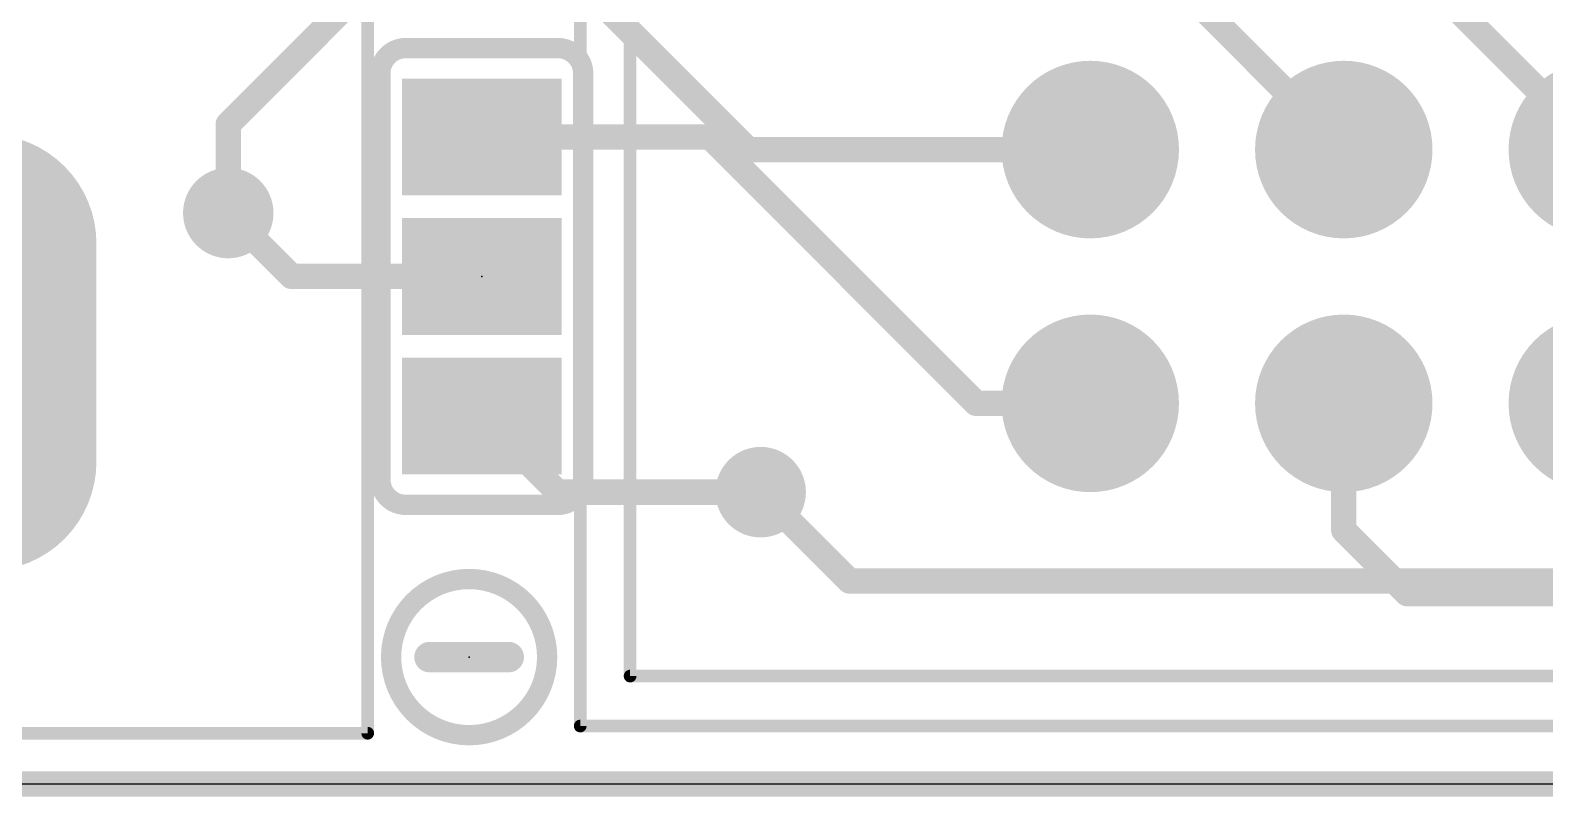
# Model space of a CAD drawing. Extents: x -1.3 to 65.2, y -0.1 to 30.9.
# Drawn here: x 24.56 to 39.73, y -0.13 to 7.54 of the extents above; entities that cross this region are included whole.
import ezdxf

# ---------------------------------------------------------------- set-up
doc = ezdxf.new("R2010")
doc.units = 0
for name, color, linetype in [('1', 12, 'CONTINUOUS'), ('16', 132, 'CONTINUOUS'), ('17', 110, 'CONTINUOUS'), ('18', 110, 'CONTINUOUS'), ('20', 40, 'CONTINUOUS'), ('21', 40, 'CONTINUOUS'), ('22', 6, 'CONTINUOUS'), ('23', 53, 'CONTINUOUS'), ('24', 53, 'CONTINUOUS')]:
    doc.layers.add(name, color=color, linetype=linetype)

# ---------------------------------------------------------------- blocks, each defined once
blk = doc.blocks.new('ROUNDP')
at = {"const_width": 0.5}
blk.add_lwpolyline([(0, -0.25, 1), (0, 0.25, 1), (0, -0.25)], format="xyb", dxfattribs=at)
blk = doc.blocks.new('LONGP100')
at = {"const_width": 1}
blk.add_lwpolyline([(-0.5, 0), (0.5, 0)], dxfattribs=at)
at = {"const_width": 0.5}
for points in [[(-0.5, 0.25, 1), (-0.5, -0.25)], [(0.5, -0.25, 1), (0.5, 0.25)]]:
    blk.add_lwpolyline(points, format="xyb", dxfattribs=at)
blk = doc.blocks.new('RECT')
blk.add_solid([(-0.5, -0.5), (0.5, -0.5), (-0.5, 0.5), (0.5, 0.5)])
blk = doc.blocks.new('ROUNDV')
at = {"const_width": 0.5}
blk.add_lwpolyline([(0, -0.25, 1), (0, 0.25, 1), (0, -0.25)], format="xyb", dxfattribs=at)

msp = doc.modelspace()

# ---------------------------------------------------------------- linework, layer by layer
at = {"layer": '1', "const_width": 0.254}
for points in [[(29.21, 9.271), (26.543, 6.604)], [(29.991, 8.109), (31.75, 6.35)], [(36.322, 7.747), (37.719, 6.35)], [(38.862, 7.747), (40.259, 6.35)], [(26.543, 6.604), (26.543, 5.715)], [(31.75, 6.35), (35.179, 6.35)], [(32.766, 2.032), (31.877, 2.921)], [(44.704, 2.032), (32.766, 2.032)]]:
    msp.add_lwpolyline(points, dxfattribs=at)
at = {"layer": '1', "const_width": 0.127}
for points in [[(26.6065, 6.604, 1), (26.4795, 6.604)], [(26.4981, 6.6489, 1), (26.5879, 6.5591)], [(31.75, 6.4135, 1), (31.75, 6.2865)], [(31.7051, 6.3051, 1), (31.7949, 6.3949)], [(35.179, 6.2865, 1), (35.179, 6.4135)], [(37.6741, 6.3051, 1), (37.7639, 6.3949)], [(26.4795, 5.715, 1), (26.6065, 5.715)], [(31.9219, 2.9659, 1), (31.8321, 2.8761)], [(32.766, 2.0955, 1), (32.766, 1.9685)], [(32.7211, 1.9871, 1), (32.8109, 2.0769)]]:
    msp.add_lwpolyline(points, format="xyb", dxfattribs=at)
at = {"layer": '16', "const_width": 0.254}
for points in [[(29.083, 6.477), (31.369, 6.477)], [(31.369, 6.477), (34.036, 3.81)], [(26.543, 5.715), (27.178, 5.08)], [(27.178, 5.08), (29.083, 5.08)], [(29.845, 2.921), (29.083, 3.683)], [(34.036, 3.81), (35.179, 3.81)], [(37.719, 2.54), (37.719, 3.81)], [(31.877, 2.921), (29.845, 2.921)], [(38.354, 1.905), (37.719, 2.54)], [(51.054, 1.905), (38.354, 1.905)], [(0, 0), (65.024, 0)]]:
    msp.add_lwpolyline(points, dxfattribs=at)
at = {"layer": '16', "const_width": 0.127}
for points in [[(29.083, 6.5405, 1), (29.083, 6.4135)], [(31.4139, 6.5219, 1), (31.3241, 6.4321)], [(31.369, 6.4135, 1), (31.369, 6.5405)], [(26.5879, 5.7599, 1), (26.4981, 5.6701)], [(27.178, 5.1435, 1), (27.178, 5.0165)], [(27.1331, 5.0351, 1), (27.2229, 5.1249)], [(29.083, 5.0165, 1), (29.083, 5.1435)], [(29.1279, 3.7279, 1), (29.0381, 3.6381)], [(34.036, 3.8735, 1), (34.036, 3.7465)], [(33.9911, 3.7651, 1), (34.0809, 3.8549)], [(35.179, 3.7465, 1), (35.179, 3.8735)], [(37.7825, 3.81, 1), (37.6555, 3.81)], [(29.845, 2.9845, 1), (29.845, 2.8575)], [(31.877, 2.8575, 1), (31.877, 2.9845)], [(29.8001, 2.8761, 1), (29.8899, 2.9659)], [(37.7639, 2.5849, 1), (37.6741, 2.4951)], [(37.6555, 2.54, 1), (37.7825, 2.54)], [(38.354, 1.9685, 1), (38.354, 1.8415)], [(38.3091, 1.8601, 1), (38.3989, 1.9499)]]:
    msp.add_lwpolyline(points, format="xyb", dxfattribs=at)
at = {"layer": '20'}
msp.add_line((3, 0), (62, 0), dxfattribs=at)
at = {"layer": '21'}
for points, const_width in [([(30.069, 9.58), (30.069, 0.58)], 0.127), ([(27.94, 9.398), (27.94, 0.508)], 0.127), ([(30.569, 9.08), (30.569, 1.08)], 0.127), ([(29.3528, 1.27), (28.5591, 1.27)], 0.3048), ([(30.569, 1.08), (57.569, 1.08)], 0.127), ([(30.069, 0.58), (58.069, 0.58)], 0.127), ([(27.94, 0.508), (15.24, 0.508)], 0.127)]:
    msp.add_lwpolyline(points, dxfattribs=dict(at, const_width=const_width))
for points, const_width in [([(28.956, 0.4883, 1), (28.956, 2.0517, 1), (28.956, 0.4883)], 0.2032), ([(28.5591, 1.3462, 1), (28.5591, 1.1938)], 0.1524), ([(29.3528, 1.1938, 1), (29.3528, 1.3462)], 0.1524), ([(30.569, 1.1118, 1), (30.569, 1.0483)], 0.0635), ([(30.5373, 1.08, 1), (30.6008, 1.08)], 0.0635), ([(30.069, 0.6118, 1), (30.069, 0.5483)], 0.0635), ([(30.0373, 0.58, 1), (30.1008, 0.58)], 0.0635), ([(27.9083, 0.508, 1), (27.9718, 0.508)], 0.0635), ([(27.94, 0.4763, 1), (27.94, 0.5397)], 0.0635)]:
    msp.add_lwpolyline(points, format="xyb", dxfattribs=dict(at, const_width=const_width))
at = {"layer": '22'}
for points, const_width in [([(28.321, 7.366, 0.4142), (28.067, 7.112)], 0.2032), ([(28.321, 7.4168, 1), (28.321, 7.3152)], 0.1016), ([(28.321, 7.3152, 1), (28.321, 7.4168)], 0.1016), ([(30.099, 7.112, 0.4142), (29.845, 7.366)], 0.2032), ([(29.845, 7.4168, 1), (29.845, 7.3152)], 0.1016), ([(29.845, 7.3152, 1), (29.845, 7.4168)], 0.1016), ([(28.1178, 7.112, 1), (28.0162, 7.112)], 0.1016), ([(28.0162, 7.112, 1), (28.1178, 7.112)], 0.1016), ([(30.1498, 7.112, 1), (30.0482, 7.112)], 0.1016), ([(30.0482, 7.112, 1), (30.1498, 7.112)], 0.1016), ([(28.067, 3.048, 0.4142), (28.321, 2.794)], 0.2032), ([(28.1178, 3.048, 1), (28.0162, 3.048)], 0.1016), ([(28.0162, 3.048, 1), (28.1178, 3.048)], 0.1016), ([(29.845, 2.794, 0.4142), (30.099, 3.048)], 0.2032), ([(30.1498, 3.048, 1), (30.0482, 3.048)], 0.1016), ([(30.0482, 3.048, 1), (30.1498, 3.048)], 0.1016), ([(28.321, 2.8448, 1), (28.321, 2.7432)], 0.1016), ([(28.321, 2.7432, 1), (28.321, 2.8448)], 0.1016), ([(29.845, 2.8448, 1), (29.845, 2.7432)], 0.1016), ([(29.845, 2.7432, 1), (29.845, 2.8448)], 0.1016)]:
    msp.add_lwpolyline(points, format="xyb", dxfattribs=dict(at, const_width=const_width))
at = {"layer": '22', "const_width": 0.2032}
for points in [[(28.321, 7.366), (29.845, 7.366)], [(28.067, 7.112), (28.067, 3.048)], [(30.099, 3.048), (30.099, 7.112)], [(28.321, 2.794), (29.845, 2.794)]]:
    msp.add_lwpolyline(points, dxfattribs=at)
at = {"layer": '23'}
msp.add_point((28.956, 1.27), dxfattribs=at)
at = {"layer": '24'}
msp.add_point((29.083, 5.08), dxfattribs=at)

# ---------------------------------------------------------------- block references
at = {"layer": '16', "xscale": 1.1684, "yscale": 1.6002, "rotation": 90}
for p in [(29.083, 6.477), (29.083, 5.08), (29.083, 3.683)]:
    msp.add_blockref('RECT', p, dxfattribs=at)
at = {"layer": '17'}
for name, p, xscale, yscale, rotation in [('ROUNDP', (35.179, 6.35), 1.778, 1.778, 180), ('ROUNDP', (35.179, 6.35), 1.778, 1.778, 180), ('ROUNDP', (37.719, 6.35), 1.778, 1.778, 180), ('ROUNDP', (37.719, 6.35), 1.778, 1.778, 180), ('ROUNDP', (40.259, 6.35), 1.778, 1.778, 180), ('ROUNDP', (40.259, 6.35), 1.778, 1.778, 180), ('LONGP100', (24.13, 4.318), 2.1844, 2.1844, 270), ('LONGP100', (24.13, 4.318), 2.1844, 2.1844, 270), ('ROUNDP', (35.179, 3.81), 1.778, 1.778, 180), ('ROUNDP', (35.179, 3.81), 1.778, 1.778, 180), ('ROUNDP', (37.719, 3.81), 1.778, 1.778, 180), ('ROUNDP', (37.719, 3.81), 1.778, 1.778, 180), ('ROUNDP', (40.259, 3.81), 1.778, 1.778, 180), ('ROUNDP', (40.259, 3.81), 1.778, 1.778, 180)]:
    msp.add_blockref(name, p, dxfattribs=dict(at, xscale=xscale, yscale=yscale, rotation=rotation))
at = {"layer": '18', "xscale": 0.9064, "yscale": 0.9064}
for p in [(26.543, 5.715), (26.543, 5.715), (31.877, 2.921), (31.877, 2.921)]:
    msp.add_blockref('ROUNDV', p, dxfattribs=at)

doc.saveas('drawing.dxf')
